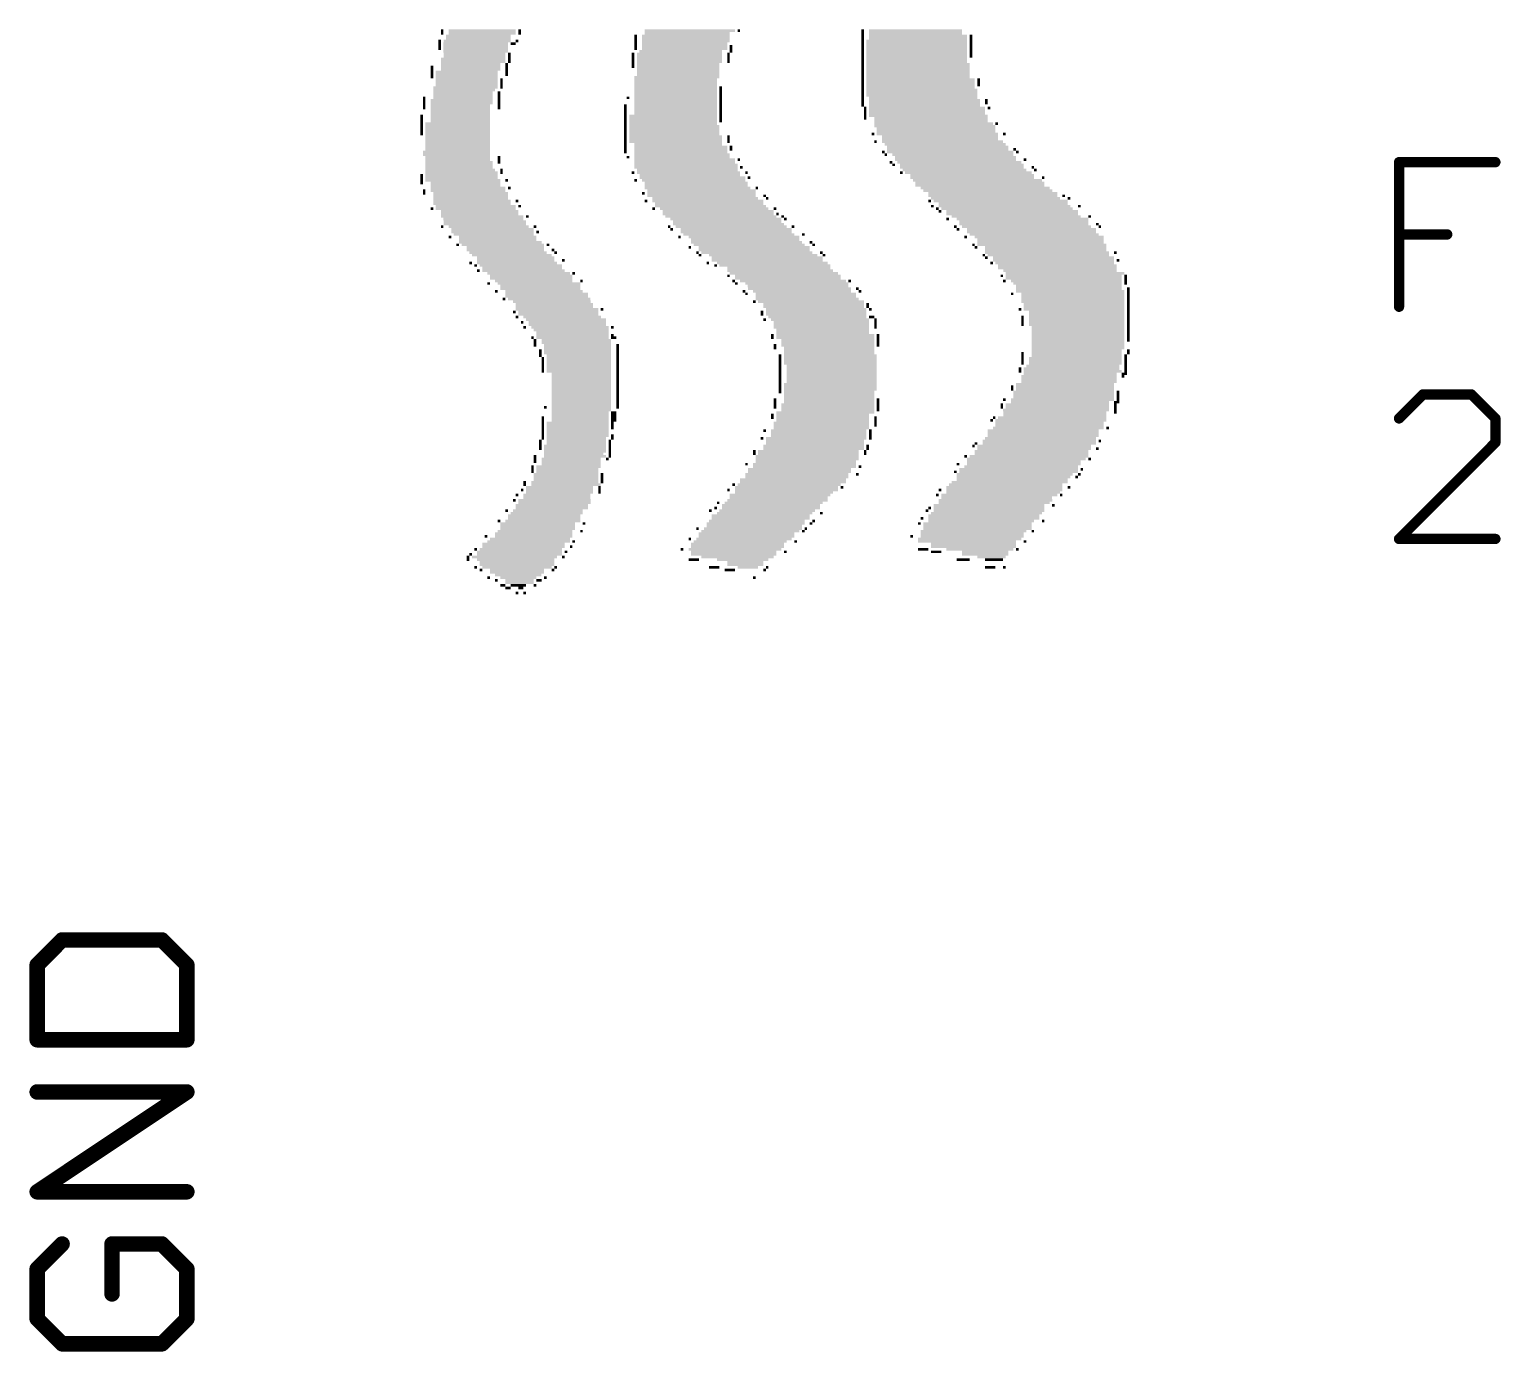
# Model space of a CAD drawing. Extents: x -0.1 to 89, y -0.1 to 64.8.
# Drawn here: x 71.32 to 78.57, y 51.82 to 58.32 of the extents above; entities that cross this region are included whole.
import ezdxf

# ---------------------------------------------------------------- set-up
doc = ezdxf.new("R2010")
doc.units = 0
doc.layers.add('21', color=253, linetype='CONTINUOUS')
doc.layers.add('25', color=253, linetype='CONTINUOUS')

# ---------------------------------------------------------------- blocks, each defined once
blk = doc.blocks.new('RECT')
blk.add_solid([(-0.5, -0.5), (0.5, -0.5), (-0.5, 0.5), (0.5, 0.5)])

msp = doc.modelspace()

# ---------------------------------------------------------------- linework, layer by layer
at = {"layer": '21', "const_width": 0.0508}
for points in [[(78.0669, 56.9595), (78.0669, 57.6713)], [(78.0669, 57.6713), (78.5414, 57.6713)], [(78.0669, 57.3154), (78.3042, 57.3154)], [(78.1855, 56.5283), (78.0669, 56.4097)], [(78.4228, 56.5283), (78.1855, 56.5283)], [(78.5414, 56.4097), (78.4228, 56.5283)], [(78.5414, 56.291), (78.5414, 56.4097)], [(78.0669, 55.8165), (78.5414, 56.291)], [(78.5414, 55.8165), (78.0669, 55.8165)]]:
    msp.add_lwpolyline(points, dxfattribs=at)
at = {"layer": '21', "const_width": 0.0254}
for points in [[(78.0796, 57.6713, 1), (78.0542, 57.6713)], [(78.0669, 57.684, 1), (78.0669, 57.6586)], [(78.5414, 57.6586, 1), (78.5414, 57.684)], [(78.0669, 57.3281, 1), (78.0669, 57.3027)], [(78.3042, 57.3027, 1), (78.3042, 57.3281)], [(78.0542, 56.9595, 1), (78.0796, 56.9595)], [(78.1855, 56.541, 1), (78.1855, 56.5156)], [(78.1945, 56.5193, 1), (78.1766, 56.5373)], [(78.4318, 56.5373, 1), (78.4138, 56.5193)], [(78.4228, 56.5156, 1), (78.4228, 56.541)], [(78.5541, 56.4097, 1), (78.5287, 56.4097)], [(78.0579, 56.4187, 1), (78.0759, 56.4007)], [(78.5325, 56.4007, 1), (78.5504, 56.4187)], [(78.5287, 56.291, 1), (78.5541, 56.291)], [(78.5504, 56.2821, 1), (78.5325, 56.3)], [(78.0669, 55.8292, 1), (78.0669, 55.8038)], [(78.0579, 55.8255, 1), (78.0759, 55.8075)], [(78.5414, 55.8038, 1), (78.5414, 55.8292)]]:
    msp.add_lwpolyline(points, format="xyb", dxfattribs=at)
at = {"layer": '25', "const_width": 0.0762}
for points in [[(71.4835, 53.8424), (71.3607, 53.7195)], [(71.975, 53.8424), (71.4835, 53.8424)], [(72.0979, 53.7195), (71.975, 53.8424)], [(71.3607, 53.7195), (71.3607, 53.3509)], [(72.0979, 53.3509), (72.0979, 53.7195)], [(71.3607, 53.3509), (72.0979, 53.3509)], [(71.3607, 52.6025), (72.0979, 53.094)], [(72.0979, 53.094), (71.3607, 53.094)], [(72.0979, 52.6025), (71.3607, 52.6025)], [(71.4835, 52.3456), (71.3607, 52.2227)], [(71.975, 52.3456), (71.7293, 52.3456)], [(71.7293, 52.3456), (71.7293, 52.0998)], [(72.0979, 52.2227), (71.975, 52.3456)], [(71.3607, 52.2227), (71.3607, 51.977)], [(72.0979, 51.977), (72.0979, 52.2227)], [(71.3607, 51.977), (71.4835, 51.8541)], [(71.975, 51.8541), (72.0979, 51.977)], [(71.4835, 51.8541), (71.975, 51.8541)]]:
    msp.add_lwpolyline(points, dxfattribs=at)
at = {"layer": '25', "const_width": 0.0381}
for points in [[(71.4835, 53.8615, 1), (71.4835, 53.8234)], [(71.497, 53.8289, 1), (71.4701, 53.8559)], [(71.9885, 53.8559, 1), (71.9616, 53.8289)], [(71.975, 53.8234, 1), (71.975, 53.8615)], [(71.3797, 53.7195, 1), (71.3416, 53.7195)], [(72.117, 53.7195, 1), (72.0789, 53.7195)], [(71.3472, 53.733, 1), (71.3741, 53.7061)], [(72.0844, 53.7061, 1), (72.1114, 53.733)], [(71.3607, 53.37, 1), (71.3607, 53.3319)], [(71.3416, 53.3509, 1), (71.3797, 53.3509)], [(72.0789, 53.3509, 1), (72.117, 53.3509)], [(72.0979, 53.3319, 1), (72.0979, 53.37)], [(71.3607, 53.1131, 1), (71.3607, 53.075)], [(72.1085, 53.0781, 1), (72.0873, 53.1099)], [(72.0979, 53.075, 1), (72.0979, 53.1131)], [(71.3607, 52.6216, 1), (71.3607, 52.5835)], [(71.3501, 52.6184, 1), (71.3712, 52.5867)], [(72.0979, 52.5835, 1), (72.0979, 52.6216)], [(71.497, 52.3321, 1), (71.4701, 52.3591)], [(71.7293, 52.3646, 1), (71.7293, 52.3265)], [(71.7483, 52.3456, 1), (71.7102, 52.3456)], [(71.9885, 52.3591, 1), (71.9616, 52.3321)], [(71.975, 52.3265, 1), (71.975, 52.3646)], [(71.3472, 52.2362, 1), (71.3741, 52.2092)], [(71.3797, 52.2227, 1), (71.3416, 52.2227)], [(72.117, 52.2227, 1), (72.0789, 52.2227)], [(72.0844, 52.2092, 1), (72.1114, 52.2362)], [(71.7102, 52.0998, 1), (71.7483, 52.0998)], [(71.3741, 51.9904, 1), (71.3472, 51.9635)], [(72.1114, 51.9635, 1), (72.0844, 51.9904)], [(71.3416, 51.977, 1), (71.3797, 51.977)], [(72.0789, 51.977, 1), (72.117, 51.977)], [(71.4835, 51.8732, 1), (71.4835, 51.8351)], [(71.4701, 51.8406, 1), (71.497, 51.8676)], [(71.9616, 51.8676, 1), (71.9885, 51.8406)], [(71.975, 51.8351, 1), (71.975, 51.8732)]]:
    msp.add_lwpolyline(points, format="xyb", dxfattribs=at)

# ---------------------------------------------------------------- block references
at = {"layer": '21', "yscale": 0.0127}
for p, xscale in [((73.3552, 58.3184), 0.0127), ((73.5521, 58.3184), 0.3302), ((73.7362, 58.3184), 0.0127), ((74.5744, 58.3184), 0.4445), ((74.8157, 58.3184), 0.0127), ((75.4253, 58.3184), 0.0127), ((75.6857, 58.3184), 0.4572), ((73.3425, 58.2676), 0.0127), ((73.3425, 58.2549), 0.0127), ((73.3425, 58.2422), 0.0127), ((73.3552, 58.3057), 0.0127), ((73.5267, 58.2676), 0.3302), ((73.5203, 58.2549), 0.3175), ((73.5203, 58.2422), 0.3175), ((73.533, 58.293), 0.3175), ((73.533, 58.2803), 0.3175), ((73.5521, 58.3057), 0.3302), ((73.7045, 58.2549), 0.0254), ((73.7235, 58.2676), 0.0127), ((73.7362, 58.3057), 0.0127), ((74.3077, 58.293), 0.0127), ((74.3077, 58.2803), 0.0127), ((74.3077, 58.2676), 0.0127), ((74.3077, 58.2549), 0.0127), ((74.3077, 58.2422), 0.0127), ((74.5554, 58.293), 0.4318), ((74.5554, 58.2803), 0.4318), ((74.5554, 58.2676), 0.4318), ((74.549, 58.2549), 0.4191), ((74.549, 58.2422), 0.4191), ((74.5617, 58.3057), 0.4191), ((74.7776, 58.2422), 0.0127), ((75.4253, 58.3057), 0.0127), ((75.4253, 58.293), 0.0127), ((75.4253, 58.2803), 0.0127), ((75.4253, 58.2676), 0.0127), ((75.4253, 58.2549), 0.0127), ((75.4253, 58.2422), 0.0127), ((75.692, 58.2676), 0.4953), ((75.692, 58.2549), 0.4953), ((75.692, 58.2422), 0.4953), ((75.6857, 58.3057), 0.4572), ((75.6984, 58.293), 0.4826), ((75.6984, 58.2803), 0.4826), ((75.9587, 58.293), 0.0127), ((75.9587, 58.2803), 0.0127), ((75.9587, 58.2676), 0.0127), ((75.9587, 58.2549), 0.0127), ((75.9587, 58.2422), 0.0127), ((73.3425, 58.2295), 0.0127), ((73.5076, 58.1787), 0.3175), ((73.5076, 58.166), 0.3175), ((73.5203, 58.2295), 0.3175), ((73.5203, 58.2168), 0.3175), ((73.514, 58.2041), 0.3048), ((73.514, 58.1914), 0.3048), ((73.6854, 58.2041), 0.0127), ((73.6854, 58.1914), 0.0127), ((73.6854, 58.1787), 0.0127), ((73.6854, 58.166), 0.0127), ((74.295, 58.2041), 0.0127), ((74.295, 58.1914), 0.0127), ((74.295, 58.1787), 0.0127), ((74.295, 58.166), 0.0127), ((74.3077, 58.2295), 0.0127), ((74.5236, 58.2041), 0.4191), ((74.5236, 58.1914), 0.4191), ((74.5236, 58.1787), 0.4191), ((74.5236, 58.166), 0.4191), ((74.5299, 58.2168), 0.4064), ((74.549, 58.2295), 0.4191), ((74.7649, 58.2041), 0.0127), ((74.7649, 58.1914), 0.0127), ((74.7649, 58.1787), 0.0127), ((74.7649, 58.166), 0.0127), ((74.7776, 58.2295), 0.0127), ((74.7776, 58.2168), 0.0127), ((75.4253, 58.2295), 0.0127), ((75.4253, 58.2168), 0.0127), ((75.4253, 58.2041), 0.0127), ((75.4253, 58.1914), 0.0127), ((75.4253, 58.1787), 0.0127), ((75.4253, 58.166), 0.0127), ((75.692, 58.2295), 0.4953), ((75.692, 58.2168), 0.4953), ((75.692, 58.2041), 0.4953), ((75.692, 58.1914), 0.4953), ((75.692, 58.1787), 0.4953), ((75.692, 58.166), 0.4953), ((75.9587, 58.2295), 0.0127), ((75.9587, 58.2168), 0.0127), ((75.9587, 58.2041), 0.0127), ((75.9587, 58.1914), 0.0127), ((73.3044, 58.1406), 0.0127), ((73.3044, 58.1279), 0.0127), ((73.3044, 58.1152), 0.0127), ((73.3044, 58.1025), 0.0127), ((73.4759, 58.1152), 0.3048), ((73.4759, 58.1025), 0.3048), ((73.4949, 58.1533), 0.2921), ((73.4949, 58.1406), 0.2921), ((73.4949, 58.1279), 0.2921), ((73.6727, 58.1533), 0.0127), ((73.6727, 58.1406), 0.0127), ((73.6727, 58.1279), 0.0127), ((73.6727, 58.1152), 0.0127), ((73.6727, 58.1025), 0.0127), ((74.295, 58.1533), 0.0127), ((74.295, 58.1406), 0.0127), ((74.5173, 58.1533), 0.4064), ((74.5173, 58.1406), 0.4064), ((74.5173, 58.1279), 0.4064), ((74.5173, 58.1152), 0.4064), ((74.5173, 58.1025), 0.4064), ((75.4253, 58.1533), 0.0127), ((75.4253, 58.1406), 0.0127), ((75.4253, 58.1279), 0.0127), ((75.4253, 58.1152), 0.0127), ((75.4253, 58.1025), 0.0127), ((75.6984, 58.1533), 0.508), ((75.6984, 58.1406), 0.508), ((75.6984, 58.1279), 0.508), ((75.6984, 58.1152), 0.508), ((75.6984, 58.1025), 0.508), ((73.3044, 58.0898), 0.0127), ((73.4695, 58.039), 0.3175), ((73.4631, 58.0263), 0.3048), ((73.4759, 58.0898), 0.3048), ((73.4759, 58.0771), 0.3048), ((73.4759, 58.0644), 0.3048), ((73.4759, 58.0517), 0.3048), ((73.6473, 58.0771), 0.0127), ((73.6473, 58.0644), 0.0127), ((73.6473, 58.0517), 0.0127), ((73.6473, 58.039), 0.0127), ((74.5109, 58.0898), 0.4191), ((74.5046, 58.0771), 0.4064), ((74.5046, 58.0644), 0.4064), ((74.5046, 58.0517), 0.4064), ((74.5046, 58.039), 0.4064), ((74.5046, 58.0263), 0.4064), ((74.7268, 58.039), 0.0127), ((74.7268, 58.0263), 0.0127), ((75.4253, 58.0898), 0.0127), ((75.4253, 58.0771), 0.0127), ((75.4253, 58.0644), 0.0127), ((75.4253, 58.0517), 0.0127), ((75.4253, 58.039), 0.0127), ((75.4253, 58.0263), 0.0127), ((75.6984, 58.0898), 0.508), ((75.7111, 58.0771), 0.5334), ((75.7111, 58.0644), 0.5334), ((75.7111, 58.0517), 0.5334), ((75.7111, 58.039), 0.5334), ((75.7174, 58.0263), 0.5461), ((75.9968, 58.0771), 0.0127), ((75.9968, 58.0644), 0.0127), ((75.9968, 58.0517), 0.0127), ((73.2663, 57.9882), 0.0127), ((73.2663, 57.9755), 0.0127), ((73.2663, 57.9628), 0.0127), ((73.2663, 57.9501), 0.0127), ((73.4505, 57.9755), 0.3048), ((73.4505, 57.9628), 0.3048), ((73.4441, 57.9501), 0.2921), ((73.4568, 58.0136), 0.2921), ((73.4568, 58.0009), 0.2921), ((73.4568, 57.9882), 0.2921), ((73.6346, 58.0136), 0.0127), ((73.6346, 58.0009), 0.0127), ((73.6346, 57.9882), 0.0127), ((73.6346, 57.9755), 0.0127), ((73.6346, 57.9628), 0.0127), ((73.6346, 57.9501), 0.0127), ((74.2569, 57.9501), 0.0127), ((74.2696, 57.9882), 0.0127), ((74.5046, 58.0136), 0.4064), ((74.5046, 58.0009), 0.4064), ((74.5046, 57.9882), 0.4064), ((74.5046, 57.9755), 0.4064), ((74.5046, 57.9628), 0.4064), ((74.5046, 57.9501), 0.4064), ((74.7268, 58.0136), 0.0127), ((74.7268, 58.0009), 0.0127), ((74.7268, 57.9882), 0.0127), ((74.7268, 57.9755), 0.0127), ((74.7268, 57.9628), 0.0127), ((74.7268, 57.9501), 0.0127), ((75.4253, 58.0136), 0.0127), ((75.4253, 58.0009), 0.0127), ((75.4253, 57.9882), 0.0127), ((75.4253, 57.9755), 0.0127), ((75.4253, 57.9628), 0.0127), ((75.4253, 57.9501), 0.0127), ((75.7174, 58.0136), 0.5461), ((75.7174, 58.0009), 0.5461), ((75.7301, 57.9755), 0.5461), ((75.7301, 57.9628), 0.5461), ((75.7301, 57.9501), 0.5461), ((75.7238, 57.9882), 0.5334), ((76.0349, 57.9755), 0.0127), ((76.0349, 57.9628), 0.0127), ((73.2536, 57.8993), 0.0127), ((73.2536, 57.8866), 0.0127), ((73.2663, 57.9374), 0.0127), ((73.4441, 57.9374), 0.2921), ((73.4441, 57.9247), 0.2921), ((73.4441, 57.912), 0.2921), ((73.4441, 57.8993), 0.2921), ((73.4441, 57.8866), 0.2921), ((73.6346, 57.9374), 0.0127), ((74.2569, 57.9374), 0.0127), ((74.2569, 57.9247), 0.0127), ((74.2569, 57.912), 0.0127), ((74.2569, 57.8993), 0.0127), ((74.2569, 57.8866), 0.0127), ((74.4918, 57.8993), 0.4318), ((74.4918, 57.8866), 0.4318), ((74.5046, 57.9374), 0.4064), ((74.5046, 57.9247), 0.4064), ((74.5046, 57.912), 0.4064), ((74.7268, 57.9374), 0.0127), ((74.7268, 57.9247), 0.0127), ((74.7268, 57.912), 0.0127), ((74.7268, 57.8993), 0.0127), ((74.7268, 57.8866), 0.0127), ((75.438, 57.9374), 0.0127), ((75.438, 57.9247), 0.0127), ((75.438, 57.912), 0.0127), ((75.438, 57.8993), 0.0127), ((75.438, 57.8866), 0.0127), ((75.7428, 57.9374), 0.5715), ((75.7428, 57.9247), 0.5715), ((75.7428, 57.912), 0.5715), ((75.7492, 57.8993), 0.5842), ((75.7619, 57.8866), 0.5588), ((76.0476, 57.9374), 0.0127), ((73.2536, 57.8739), 0.0127), ((73.2536, 57.8612), 0.0127), ((73.2536, 57.8485), 0.0127), ((73.2536, 57.8358), 0.0127), ((73.2536, 57.8231), 0.0127), ((73.2536, 57.8104), 0.0127), ((73.4314, 57.8612), 0.3175), ((73.4314, 57.8485), 0.3175), ((73.4314, 57.8358), 0.3175), ((73.4314, 57.8231), 0.3175), ((73.4314, 57.8104), 0.3175), ((73.4441, 57.8739), 0.2921), ((74.2569, 57.8739), 0.0127), ((74.2569, 57.8612), 0.0127), ((74.2569, 57.8485), 0.0127), ((74.2569, 57.8358), 0.0127), ((74.2569, 57.8231), 0.0127), ((74.2569, 57.8104), 0.0127), ((74.4918, 57.8739), 0.4318), ((74.4918, 57.8612), 0.4318), ((74.4982, 57.8485), 0.4445), ((74.4982, 57.8358), 0.4445), ((74.4982, 57.8231), 0.4445), ((74.4982, 57.8104), 0.4445), ((74.7268, 57.8739), 0.0127), ((75.4761, 57.8104), 0.0127), ((75.7619, 57.8739), 0.5588), ((75.7746, 57.8612), 0.5842), ((75.7809, 57.8485), 0.5969), ((75.7936, 57.8104), 0.5969), ((75.7873, 57.8358), 0.5842), ((75.7873, 57.8231), 0.5842), ((76.0857, 57.8612), 0.0127), ((76.1238, 57.8104), 0.0127), ((73.4314, 57.7977), 0.3175), ((73.4314, 57.785), 0.3175), ((73.4314, 57.7723), 0.3175), ((73.4314, 57.7596), 0.3175), ((73.4314, 57.7469), 0.3175), ((73.4314, 57.7342), 0.3175), ((74.2569, 57.7977), 0.0127), ((74.2569, 57.785), 0.0127), ((74.2569, 57.7723), 0.0127), ((74.2569, 57.7596), 0.0127), ((74.2569, 57.7469), 0.0127), ((74.2569, 57.7342), 0.0127), ((74.5046, 57.7977), 0.4572), ((74.5046, 57.785), 0.4572), ((74.5046, 57.7723), 0.4572), ((74.5299, 57.7469), 0.4572), ((74.5299, 57.7342), 0.4572), ((74.5173, 57.7596), 0.4318), ((74.7649, 57.7977), 0.0127), ((74.7649, 57.785), 0.0127), ((74.7649, 57.7723), 0.0127), ((74.7776, 57.7469), 0.0127), ((74.7776, 57.7342), 0.0127), ((75.4888, 57.7723), 0.0127), ((75.8063, 57.7977), 0.5715), ((75.8063, 57.785), 0.5715), ((75.819, 57.7723), 0.5969), ((75.8317, 57.7596), 0.5969), ((75.8444, 57.7469), 0.5969), ((75.8444, 57.7342), 0.5969), ((76.1746, 57.7342), 0.0127), ((73.425, 57.7215), 0.3302), ((73.425, 57.7088), 0.3302), ((73.4314, 57.6961), 0.3175), ((73.4314, 57.6834), 0.3175), ((73.4378, 57.6707), 0.3302), ((73.6346, 57.6961), 0.0127), ((73.6346, 57.6834), 0.0127), ((73.6346, 57.6707), 0.0127), ((74.2569, 57.7215), 0.0127), ((74.2696, 57.6961), 0.0127), ((74.5299, 57.7215), 0.4572), ((74.5363, 57.7088), 0.4699), ((74.5363, 57.6961), 0.4699), ((74.549, 57.6834), 0.4953), ((74.549, 57.6707), 0.4953), ((74.8157, 57.6834), 0.0127), ((75.5269, 57.7215), 0.0127), ((75.5396, 57.7088), 0.0127), ((75.8571, 57.7215), 0.6223), ((75.565, 57.6707), 0.0127), ((75.8698, 57.7088), 0.5969), ((75.8825, 57.6961), 0.5969), ((75.8825, 57.6834), 0.5969), ((75.9016, 57.6707), 0.6096), ((76.1873, 57.7215), 0.0127), ((76.2254, 57.6834), 0.0127), ((73.2536, 57.6072), 0.0127), ((73.2536, 57.5945), 0.0127), ((73.4378, 57.658), 0.3302), ((73.4378, 57.6453), 0.3302), ((73.4441, 57.6326), 0.3429), ((73.4505, 57.6199), 0.3556), ((73.4505, 57.6072), 0.3556), ((73.4505, 57.5945), 0.3556), ((73.6473, 57.6326), 0.0127), ((73.6473, 57.6199), 0.0127), ((74.295, 57.6199), 0.0127), ((74.5554, 57.658), 0.508), ((74.5554, 57.6453), 0.508), ((74.568, 57.6199), 0.508), ((74.5617, 57.6326), 0.4953), ((74.5744, 57.6072), 0.4953), ((74.5871, 57.5945), 0.5207), ((74.8284, 57.6453), 0.0127), ((74.8538, 57.6199), 0.0127), ((74.8665, 57.5945), 0.0127), ((75.5777, 57.658), 0.0127), ((75.6158, 57.6199), 0.0127), ((75.9143, 57.658), 0.6096), ((75.9143, 57.6453), 0.6096), ((75.927, 57.6326), 0.6096), ((75.946, 57.6199), 0.6223), ((75.9651, 57.6072), 0.6096), ((75.9651, 57.5945), 0.6096), ((76.2635, 57.6453), 0.0127), ((76.2762, 57.6326), 0.0127), ((76.3143, 57.5945), 0.0127), ((73.2536, 57.5818), 0.0127), ((73.2536, 57.5691), 0.0127), ((73.2663, 57.531), 0.0127), ((73.2663, 57.5183), 0.0127), ((73.4568, 57.5818), 0.3683), ((73.4695, 57.5691), 0.3429), ((73.4695, 57.5564), 0.3429), ((73.4822, 57.5437), 0.3683), ((73.4822, 57.531), 0.3683), ((73.4949, 57.5183), 0.3683), ((73.6727, 57.5818), 0.0127), ((73.6854, 57.5437), 0.0127), ((74.3077, 57.5818), 0.0127), ((74.3458, 57.5183), 0.0127), ((74.5935, 57.5818), 0.508), ((74.6061, 57.5691), 0.508), ((74.6061, 57.5564), 0.508), ((74.6125, 57.5437), 0.5207), ((74.6316, 57.531), 0.5334), ((74.6316, 57.5183), 0.5334), ((74.9046, 57.5437), 0.0127), ((75.9905, 57.5818), 0.635), ((76.0032, 57.5691), 0.635), ((76.0032, 57.5564), 0.635), ((76.0286, 57.5437), 0.635), ((76.0413, 57.531), 0.635), ((76.0667, 57.5183), 0.635), ((73.3044, 57.4421), 0.0127), ((73.4949, 57.5056), 0.3683), ((73.4949, 57.4929), 0.3683), ((73.5012, 57.4802), 0.381), ((73.5012, 57.4675), 0.381), ((73.5203, 57.4548), 0.3937), ((73.5203, 57.4421), 0.3937), ((73.7235, 57.4802), 0.0127), ((73.7362, 57.4548), 0.0127), ((74.3585, 57.4802), 0.0127), ((74.6316, 57.5056), 0.5334), ((74.6506, 57.4929), 0.5207), ((74.6633, 57.4802), 0.5461), ((74.3966, 57.4421), 0.0127), ((74.6697, 57.4675), 0.5334), ((74.676, 57.4548), 0.5461), ((74.6951, 57.4421), 0.5334), ((74.9427, 57.5056), 0.0127), ((74.9554, 57.4929), 0.0127), ((74.9935, 57.4421), 0.0127), ((76.0667, 57.5056), 0.635), ((75.7555, 57.4802), 0.0127), ((75.7682, 57.4548), 0.0127), ((76.0794, 57.4929), 0.635), ((76.1048, 57.4802), 0.6604), ((75.7936, 57.4421), 0.0127), ((76.1175, 57.4675), 0.635), ((76.1238, 57.4548), 0.6477), ((76.1365, 57.4421), 0.6477), ((76.4159, 57.5056), 0.0127), ((76.4413, 57.4929), 0.0127), ((76.4921, 57.4548), 0.0127), ((73.5393, 57.4294), 0.381), ((73.5393, 57.4167), 0.381), ((73.5521, 57.404), 0.4064), ((73.5584, 57.3913), 0.3937), ((73.5648, 57.3786), 0.4064), ((73.7743, 57.404), 0.0127), ((74.7141, 57.4294), 0.5461), ((74.7141, 57.4167), 0.5461), ((74.7268, 57.404), 0.5461), ((74.7522, 57.3913), 0.5461), ((74.7585, 57.3786), 0.5334), ((75.0062, 57.4167), 0.0127), ((75.0316, 57.404), 0.0127), ((75.0443, 57.3913), 0.0127), ((75.8063, 57.4294), 0.0127), ((75.8444, 57.3913), 0.0127), ((76.1619, 57.4294), 0.6477), ((76.1619, 57.4167), 0.6477), ((76.181, 57.404), 0.635), ((76.2127, 57.3913), 0.6477), ((76.2191, 57.3786), 0.635), ((76.5429, 57.404), 0.0127), ((73.3552, 57.3532), 0.0127), ((73.5648, 57.3659), 0.4064), ((73.5838, 57.3532), 0.3937), ((73.3933, 57.3024), 0.0127), ((73.6029, 57.3405), 0.4064), ((73.6029, 57.3278), 0.4064), ((73.6092, 57.3151), 0.3937), ((73.6283, 57.3024), 0.381), ((73.8124, 57.3532), 0.0127), ((73.8251, 57.3278), 0.0127), ((74.4728, 57.3532), 0.0127), ((74.4855, 57.3405), 0.0127), ((74.7649, 57.3659), 0.5461), ((74.7776, 57.3532), 0.5461), ((74.5236, 57.3024), 0.0127), ((74.803, 57.3405), 0.5461), ((74.803, 57.3278), 0.5461), ((74.8157, 57.3151), 0.5461), ((74.8411, 57.3024), 0.5461), ((75.0824, 57.3532), 0.0127), ((75.1332, 57.3151), 0.0127), ((75.8825, 57.3532), 0.0127), ((75.8952, 57.3405), 0.0127), ((76.2191, 57.3659), 0.635), ((76.2318, 57.3532), 0.635), ((75.9333, 57.3024), 0.0127), ((76.2572, 57.3405), 0.635), ((76.2572, 57.3278), 0.635), ((76.2699, 57.3151), 0.635), ((76.2953, 57.3024), 0.635), ((76.581, 57.3659), 0.0127), ((76.5937, 57.3532), 0.0127), ((73.4314, 57.2643), 0.0127), ((73.6283, 57.2897), 0.381), ((73.641, 57.277), 0.4064), ((73.6536, 57.2643), 0.4064), ((73.6664, 57.2516), 0.381), ((73.6664, 57.2389), 0.381), ((73.6791, 57.2262), 0.381), ((73.8759, 57.2643), 0.0127), ((73.9013, 57.2389), 0.0127), ((73.914, 57.2262), 0.0127), ((74.5744, 57.2516), 0.0127), ((74.8475, 57.2897), 0.5334), ((74.8538, 57.277), 0.5461), ((74.8665, 57.2643), 0.5461), ((74.6125, 57.2262), 0.0127), ((74.8919, 57.2516), 0.5461), ((74.8919, 57.2389), 0.5461), ((74.9046, 57.2262), 0.5461), ((75.1713, 57.277), 0.0127), ((75.184, 57.2643), 0.0127), ((75.2221, 57.2262), 0.0127), ((75.9714, 57.2643), 0.0127), ((75.9841, 57.2516), 0.0127), ((76.3016, 57.2897), 0.6223), ((76.3016, 57.277), 0.6223), ((76.308, 57.2643), 0.635), ((76.327, 57.2516), 0.5969), ((76.327, 57.2389), 0.5969), ((76.3334, 57.2262), 0.6096), ((76.6699, 57.2262), 0.0127), ((73.4949, 57.1754), 0.0127), ((73.6981, 57.2135), 0.3937), ((73.5203, 57.1627), 0.0127), ((73.7172, 57.2008), 0.381), ((73.7172, 57.1881), 0.381), ((73.7235, 57.1754), 0.3937), ((73.7426, 57.1627), 0.4064), ((73.9521, 57.1881), 0.0127), ((74.6252, 57.2135), 0.0127), ((74.6633, 57.1754), 0.0127), ((74.9364, 57.2135), 0.5334), ((74.9554, 57.2008), 0.5461), ((74.9554, 57.1881), 0.5461), ((74.7014, 57.1627), 0.0127), ((74.9808, 57.1754), 0.5461), ((74.9935, 57.1627), 0.5461), ((75.2348, 57.2135), 0.0127), ((76.0222, 57.2135), 0.0127), ((76.0349, 57.2008), 0.0127), ((76.3397, 57.2135), 0.5969), ((76.0603, 57.1754), 0.0127), ((76.3651, 57.2008), 0.5969), ((76.3651, 57.1881), 0.5969), ((76.3715, 57.1754), 0.5842), ((76.3842, 57.1627), 0.5842), ((76.6826, 57.1881), 0.0127), ((73.533, 57.1373), 0.0127), ((73.7489, 57.15), 0.3937), ((73.7553, 57.1373), 0.4064), ((73.7807, 57.1246), 0.4064), ((73.7934, 57.1119), 0.4064), ((73.7934, 57.0992), 0.4064), ((73.806, 57.0865), 0.381), ((74.0029, 57.1246), 0.0127), ((74.041, 57.0865), 0.0127), ((75.0189, 57.1373), 0.5207), ((74.7649, 57.1119), 0.0127), ((75.0126, 57.15), 0.508), ((75.038, 57.1246), 0.5334), ((74.7903, 57.0865), 0.0127), ((75.057, 57.1119), 0.5207), ((75.057, 57.0992), 0.5207), ((75.0824, 57.0865), 0.5207), ((75.3618, 57.0865), 0.0127), ((76.3842, 57.15), 0.5842), ((76.1111, 57.1119), 0.0127), ((76.3969, 57.1373), 0.5588), ((76.1238, 57.0865), 0.0127), ((76.4223, 57.1246), 0.5842), ((76.4159, 57.1119), 0.5715), ((76.4159, 57.0992), 0.5715), ((76.4286, 57.0865), 0.5461), ((76.7207, 57.1119), 0.0127), ((76.7207, 57.0992), 0.0127), ((76.7207, 57.0865), 0.0127), ((73.5838, 57.0738), 0.0127), ((73.6219, 57.0357), 0.0127), ((73.8315, 57.0738), 0.4064), ((73.8378, 57.0611), 0.3937), ((73.8378, 57.0484), 0.3937), ((73.8569, 57.0357), 0.381), ((73.8696, 57.023), 0.4064), ((73.8696, 57.0103), 0.4064), ((74.803, 57.0738), 0.0127), ((74.8411, 57.0357), 0.0127), ((75.1014, 57.0738), 0.508), ((74.8538, 57.023), 0.0127), ((75.1078, 57.0611), 0.4953), ((75.1142, 57.0484), 0.508), ((75.1269, 57.0357), 0.4826), ((75.1459, 57.023), 0.4953), ((75.1459, 57.0103), 0.4953), ((75.3999, 57.0484), 0.0127), ((75.4126, 57.0357), 0.0127), ((76.1619, 57.023), 0.0127), ((76.435, 57.0738), 0.5334), ((76.4413, 57.0611), 0.5207), ((76.4413, 57.0484), 0.5207), ((76.4477, 57.0357), 0.5334), ((76.4604, 57.023), 0.508), ((76.4604, 57.0103), 0.508), ((76.7207, 57.0738), 0.0127), ((76.7334, 57.0484), 0.0127), ((76.7334, 57.0357), 0.0127), ((76.7334, 57.023), 0.0127), ((76.7334, 57.0103), 0.0127), ((73.66, 56.9976), 0.0127), ((73.8822, 56.9976), 0.4064), ((73.895, 56.9849), 0.381), ((73.7108, 56.9341), 0.0127), ((73.9203, 56.9468), 0.4064), ((73.9077, 56.9722), 0.381), ((73.9077, 56.9595), 0.381), ((73.9267, 56.9341), 0.3937), ((74.1426, 56.9468), 0.0127), ((74.8919, 56.9849), 0.0127), ((75.1523, 56.9976), 0.508), ((75.1713, 56.9849), 0.5207), ((74.93, 56.9341), 0.0127), ((75.184, 56.9722), 0.4953), ((75.184, 56.9595), 0.4953), ((75.1967, 56.9468), 0.4953), ((75.1967, 56.9341), 0.4953), ((75.4507, 56.9722), 0.0127), ((75.4507, 56.9595), 0.0127), ((75.4634, 56.9468), 0.0127), ((76.2, 56.9468), 0.0127), ((76.4604, 56.9976), 0.508), ((76.4604, 56.9849), 0.508), ((76.4667, 56.9722), 0.4953), ((76.4667, 56.9595), 0.4953), ((76.4667, 56.9468), 0.4953), ((76.4794, 56.9341), 0.4699), ((76.7334, 56.9976), 0.0127), ((76.7334, 56.9849), 0.0127), ((76.7334, 56.9722), 0.0127), ((76.7334, 56.9595), 0.0127), ((76.7334, 56.9468), 0.0127), ((76.7334, 56.9341), 0.0127), ((73.7235, 56.9087), 0.0127), ((73.9267, 56.9214), 0.3937), ((73.7489, 56.8833), 0.0127), ((73.9458, 56.9087), 0.381), ((73.9648, 56.896), 0.3937), ((73.9712, 56.8833), 0.381), ((73.9712, 56.8706), 0.381), ((74.93, 56.9214), 0.0127), ((74.9427, 56.896), 0.0127), ((75.1967, 56.9214), 0.4953), ((75.2031, 56.9087), 0.4826), ((75.2157, 56.896), 0.4826), ((75.2221, 56.8833), 0.4699), ((75.2221, 56.8706), 0.4699), ((75.4698, 56.9087), 0.0254), ((75.4888, 56.896), 0.0127), ((75.4888, 56.8833), 0.0127), ((75.4888, 56.8706), 0.0127), ((76.2127, 56.9087), 0.0127), ((76.2127, 56.896), 0.0127), ((76.2127, 56.8833), 0.0127), ((76.2127, 56.8706), 0.0127), ((76.4794, 56.9214), 0.4699), ((76.4794, 56.9087), 0.4699), ((76.4794, 56.896), 0.4699), ((76.4794, 56.8833), 0.4699), ((76.4794, 56.8706), 0.4699), ((76.7334, 56.9214), 0.0127), ((76.7334, 56.9087), 0.0127), ((76.7334, 56.896), 0.0127), ((76.7334, 56.8833), 0.0127), ((76.7334, 56.8706), 0.0127), ((73.7616, 56.8579), 0.0127), ((73.9839, 56.8579), 0.381), ((73.7997, 56.8071), 0.0127), ((73.9902, 56.8452), 0.3683), ((73.8124, 56.7944), 0.0127), ((73.9965, 56.8325), 0.3556), ((73.9965, 56.8198), 0.3556), ((73.9965, 56.8071), 0.3556), ((74.0156, 56.7944), 0.3429), ((74.1934, 56.8579), 0.0127), ((74.1934, 56.8198), 0.0127), ((74.1998, 56.8071), 0.0254), ((74.9808, 56.8198), 0.0127), ((74.9808, 56.8071), 0.0127), ((75.2221, 56.8579), 0.4699), ((75.2285, 56.8452), 0.4572), ((75.2285, 56.8325), 0.4572), ((75.2412, 56.8198), 0.4826), ((75.2412, 56.8071), 0.4826), ((75.2538, 56.7944), 0.4572), ((75.4888, 56.8579), 0.0127), ((75.5015, 56.8198), 0.0127), ((75.5015, 56.8071), 0.0127), ((75.5015, 56.7944), 0.0127), ((76.4858, 56.8579), 0.4572), ((76.4858, 56.8452), 0.4572), ((76.4858, 56.8325), 0.4572), ((76.4858, 56.8198), 0.4572), ((76.4858, 56.8071), 0.4572), ((76.4858, 56.7944), 0.4572), ((76.7334, 56.8579), 0.0127), ((76.7334, 56.8452), 0.0127), ((76.7334, 56.8325), 0.0127), ((76.7334, 56.8198), 0.0127), ((76.7334, 56.8071), 0.0127), ((76.7334, 56.7944), 0.0127), ((73.8124, 56.7817), 0.0127), ((73.8124, 56.769), 0.0127), ((73.8378, 56.7436), 0.0127), ((73.8378, 56.7309), 0.0127), ((73.8378, 56.7182), 0.0127), ((74.0156, 56.7817), 0.3429), ((74.022, 56.769), 0.3302), ((74.022, 56.7563), 0.3302), ((74.022, 56.7436), 0.3302), ((74.022, 56.7309), 0.3302), ((74.0283, 56.7182), 0.3175), ((74.2188, 56.769), 0.0127), ((74.2188, 56.7563), 0.0127), ((74.2188, 56.7436), 0.0127), ((74.2188, 56.7309), 0.0127), ((74.2188, 56.7182), 0.0127), ((74.9935, 56.769), 0.0127), ((74.9935, 56.7563), 0.0127), ((75.0189, 56.7182), 0.0127), ((75.2538, 56.7817), 0.4572), ((75.2538, 56.769), 0.4572), ((75.2602, 56.7563), 0.4445), ((75.2602, 56.7436), 0.4445), ((75.2602, 56.7309), 0.4445), ((75.2666, 56.7182), 0.4572), ((75.5015, 56.7817), 0.0127), ((75.5015, 56.769), 0.0127), ((76.2127, 56.7309), 0.0127), ((76.2127, 56.7182), 0.0127), ((76.4794, 56.7436), 0.4445), ((76.4794, 56.7309), 0.4445), ((76.4794, 56.7182), 0.4445), ((76.4858, 56.7817), 0.4572), ((76.4858, 56.769), 0.4572), ((76.4858, 56.7563), 0.4572), ((76.7207, 56.7182), 0.0127), ((76.7334, 56.7436), 0.0127), ((76.7334, 56.7309), 0.0127), ((73.8505, 56.7055), 0.0127), ((73.8505, 56.6928), 0.0127), ((73.8505, 56.6801), 0.0127), ((73.8505, 56.6674), 0.0127), ((73.8505, 56.6547), 0.0127), ((74.0283, 56.7055), 0.3175), ((74.0283, 56.6928), 0.3175), ((74.0283, 56.6801), 0.3175), ((74.0283, 56.6674), 0.3175), ((74.0283, 56.6547), 0.3175), ((74.2188, 56.7055), 0.0127), ((74.2188, 56.6928), 0.0127), ((74.2188, 56.6801), 0.0127), ((74.2188, 56.6674), 0.0127), ((74.2188, 56.6547), 0.0127), ((75.0189, 56.7055), 0.0127), ((75.0189, 56.6928), 0.0127), ((75.0189, 56.6801), 0.0127), ((75.0189, 56.6674), 0.0127), ((75.0189, 56.6547), 0.0127), ((75.2666, 56.7055), 0.4572), ((75.2666, 56.6928), 0.4572), ((75.2666, 56.6801), 0.4572), ((75.2729, 56.6674), 0.4445), ((75.2729, 56.6547), 0.4445), ((76.2, 56.6547), 0.0127), ((76.2127, 56.7055), 0.0127), ((76.2127, 56.6928), 0.0127), ((76.2127, 56.6801), 0.0127), ((76.454, 56.6547), 0.4699), ((76.4604, 56.6674), 0.4572), ((76.4731, 56.7055), 0.4572), ((76.4731, 56.6928), 0.4572), ((76.4731, 56.6801), 0.4572), ((76.7207, 56.7055), 0.0127), ((76.7207, 56.6928), 0.0127), ((76.7207, 56.6801), 0.0127), ((76.7207, 56.6674), 0.0127), ((76.7207, 56.6547), 0.0127), ((73.8505, 56.642), 0.0127), ((74.0283, 56.642), 0.3175), ((74.041, 56.6293), 0.2921), ((74.041, 56.6166), 0.2921), ((74.041, 56.6039), 0.2921), ((74.041, 56.5912), 0.2921), ((74.041, 56.5785), 0.2921), ((74.2188, 56.642), 0.0127), ((74.2188, 56.6293), 0.0127), ((74.2188, 56.6166), 0.0127), ((74.2188, 56.6039), 0.0127), ((74.2188, 56.5912), 0.0127), ((74.2188, 56.5785), 0.0127), ((75.0189, 56.642), 0.0127), ((75.0189, 56.6293), 0.0127), ((75.0189, 56.6166), 0.0127), ((75.0189, 56.6039), 0.0127), ((75.0189, 56.5912), 0.0127), ((75.0189, 56.5785), 0.0127), ((75.2666, 56.5785), 0.4572), ((75.2729, 56.642), 0.4445), ((75.2729, 56.6293), 0.4445), ((75.2729, 56.6166), 0.4445), ((75.2729, 56.6039), 0.4445), ((75.2729, 56.5912), 0.4445), ((76.4223, 56.5785), 0.4826), ((76.2, 56.642), 0.0127), ((76.4413, 56.6166), 0.4699), ((76.4413, 56.6039), 0.4699), ((76.4413, 56.5912), 0.4699), ((76.4604, 56.642), 0.4826), ((76.4477, 56.6293), 0.4572), ((76.7144, 56.6293), 0.0254), ((76.708, 56.6166), 0.0127), ((76.7207, 56.642), 0.0127), ((74.041, 56.5658), 0.2921), ((74.041, 56.5531), 0.2921), ((74.041, 56.5404), 0.2921), ((74.041, 56.5277), 0.2921), ((74.041, 56.515), 0.2921), ((74.041, 56.5023), 0.2921), ((74.2188, 56.5658), 0.0127), ((74.2188, 56.5531), 0.0127), ((74.2188, 56.5404), 0.0127), ((74.2188, 56.5277), 0.0127), ((74.2188, 56.515), 0.0127), ((74.2188, 56.5023), 0.0127), ((74.9935, 56.5023), 0.0127), ((75.0189, 56.5658), 0.0127), ((75.0189, 56.5531), 0.0127), ((75.0189, 56.5404), 0.0127), ((75.2602, 56.5404), 0.4445), ((75.2602, 56.5277), 0.4445), ((75.2602, 56.515), 0.4445), ((75.2602, 56.5023), 0.4445), ((75.2666, 56.5658), 0.4572), ((75.2666, 56.5531), 0.4572), ((75.5015, 56.5023), 0.0127), ((76.1238, 56.5023), 0.0127), ((76.1619, 56.5658), 0.0127), ((76.1619, 56.5531), 0.0127), ((76.4096, 56.5023), 0.508), ((76.4159, 56.5404), 0.4953), ((76.4159, 56.5277), 0.4953), ((76.4159, 56.515), 0.4953), ((76.4223, 56.5658), 0.4826), ((76.4223, 56.5531), 0.4826), ((76.6826, 56.5404), 0.0127), ((76.6826, 56.5277), 0.0127), ((76.6826, 56.515), 0.0127), ((76.6826, 56.5023), 0.0127), ((73.8632, 56.4642), 0.0127), ((74.041, 56.4896), 0.2921), ((74.041, 56.4769), 0.2921), ((74.041, 56.4642), 0.2921), ((74.041, 56.4515), 0.2921), ((74.0346, 56.4388), 0.2794), ((74.1998, 56.4388), 0.0254), ((74.2188, 56.4896), 0.0127), ((74.2188, 56.4769), 0.0127), ((74.2188, 56.4642), 0.0127), ((74.9935, 56.4896), 0.0127), ((74.9935, 56.4769), 0.0127), ((74.9935, 56.4642), 0.0127), ((75.2412, 56.4388), 0.4826), ((75.2538, 56.4769), 0.4572), ((75.2538, 56.4642), 0.4572), ((75.2538, 56.4515), 0.4572), ((75.2602, 56.4896), 0.4445), ((75.5015, 56.4896), 0.0127), ((75.5015, 56.4769), 0.0127), ((75.5015, 56.4642), 0.0127), ((75.5015, 56.4515), 0.0127), ((76.1111, 56.4769), 0.0127), ((76.1111, 56.4642), 0.0127), ((76.3778, 56.4515), 0.5207), ((76.3715, 56.4388), 0.508), ((76.3842, 56.4769), 0.508), ((76.3842, 56.4642), 0.508), ((76.3969, 56.4896), 0.4826), ((76.6763, 56.4896), 0.0254), ((76.6699, 56.4769), 0.0127), ((76.6699, 56.4642), 0.0127), ((76.6699, 56.4515), 0.0127), ((76.6699, 56.4388), 0.0127), ((73.8505, 56.4134), 0.0127), ((73.8505, 56.4007), 0.0127), ((73.8505, 56.388), 0.0127), ((73.8505, 56.3753), 0.0127), ((73.8505, 56.3626), 0.0127), ((74.022, 56.388), 0.3048), ((74.022, 56.3753), 0.3048), ((74.022, 56.3626), 0.3048), ((74.0346, 56.4261), 0.2794), ((74.0346, 56.4134), 0.2794), ((74.0346, 56.4007), 0.2794), ((74.1934, 56.388), 0.0127), ((74.1934, 56.3753), 0.0127), ((74.1934, 56.3626), 0.0127), ((74.1998, 56.4261), 0.0254), ((74.1998, 56.4134), 0.0254), ((74.1998, 56.4007), 0.0254), ((74.9808, 56.4261), 0.0127), ((74.9808, 56.4134), 0.0127), ((75.2221, 56.388), 0.4699), ((75.2221, 56.3753), 0.4699), ((75.2221, 56.3626), 0.4699), ((75.2285, 56.4261), 0.4572), ((75.2285, 56.4134), 0.4572), ((75.2285, 56.4007), 0.4572), ((75.4888, 56.4134), 0.0127), ((75.4888, 56.4007), 0.0127), ((75.4888, 56.388), 0.0127), ((75.4888, 56.3753), 0.0127), ((76.0603, 56.4007), 0.0127), ((76.073, 56.4134), 0.0127), ((76.3397, 56.3626), 0.5461), ((76.3524, 56.4007), 0.5461), ((76.3461, 56.388), 0.5334), ((76.3461, 56.3753), 0.5334), ((76.3588, 56.4134), 0.5334), ((76.3715, 56.4261), 0.508), ((76.6318, 56.3626), 0.0127), ((73.8378, 56.2991), 0.0127), ((73.8378, 56.2864), 0.0127), ((73.8505, 56.3499), 0.0127), ((73.8505, 56.3372), 0.0127), ((73.8505, 56.3245), 0.0127), ((73.8505, 56.3118), 0.0127), ((74.022, 56.3499), 0.3048), ((74.022, 56.3372), 0.3048), ((74.022, 56.3245), 0.3048), ((74.0156, 56.3118), 0.2921), ((74.0156, 56.2991), 0.2921), ((74.0156, 56.2864), 0.2921), ((74.1807, 56.2991), 0.0127), ((74.1807, 56.2864), 0.0127), ((74.1934, 56.3245), 0.0127), ((74.1934, 56.3118), 0.0127), ((74.93, 56.3118), 0.0127), ((74.9427, 56.3499), 0.0127), ((75.1967, 56.3118), 0.4953), ((75.1904, 56.2991), 0.4826), ((75.1904, 56.2864), 0.4826), ((75.2094, 56.3499), 0.4699), ((75.2094, 56.3372), 0.4699), ((75.2094, 56.3245), 0.4699), ((75.4634, 56.3499), 0.0127), ((75.4634, 56.3372), 0.0127), ((75.4634, 56.3245), 0.0127), ((75.4634, 56.3118), 0.0127), ((75.9841, 56.2864), 0.0127), ((76.2953, 56.2991), 0.5588), ((76.2953, 56.2864), 0.5588), ((76.3016, 56.3118), 0.5461), ((76.3143, 56.3499), 0.5461), ((76.3143, 56.3372), 0.5461), ((76.3143, 56.3245), 0.5461), ((76.5937, 56.2991), 0.0127), ((73.8124, 56.2229), 0.0127), ((73.8124, 56.2102), 0.0127), ((73.8378, 56.2737), 0.0127), ((73.8378, 56.261), 0.0127), ((73.9902, 56.2102), 0.2921), ((74.0029, 56.2356), 0.2921), ((74.0093, 56.2737), 0.3048), ((74.0093, 56.261), 0.3048), ((74.0093, 56.2483), 0.3048), ((74.0093, 56.2229), 0.3048), ((74.168, 56.2102), 0.0127), ((74.1807, 56.2737), 0.0127), ((74.1807, 56.261), 0.0127), ((74.1807, 56.2483), 0.0127), ((74.1807, 56.2356), 0.0127), ((74.1807, 56.2229), 0.0127), ((74.8919, 56.2483), 0.0127), ((74.8919, 56.2356), 0.0127), ((75.1523, 56.2229), 0.508), ((75.1523, 56.2102), 0.508), ((75.1586, 56.2483), 0.4953), ((75.1586, 56.2356), 0.4953), ((75.184, 56.2737), 0.4953), ((75.184, 56.261), 0.4953), ((75.438, 56.2483), 0.0127), ((75.438, 56.2356), 0.0127), ((75.4507, 56.2737), 0.0127), ((75.4507, 56.261), 0.0127), ((75.9333, 56.2229), 0.0127), ((76.2318, 56.2102), 0.5842), ((76.2445, 56.2229), 0.5842), ((75.9714, 56.2737), 0.0127), ((76.2572, 56.2483), 0.5588), ((76.2572, 56.2356), 0.5588), ((76.2699, 56.2737), 0.5588), ((76.2699, 56.261), 0.5588), ((76.5429, 56.2102), 0.0127), ((76.581, 56.261), 0.0127), ((73.7997, 56.1721), 0.0127), ((73.7997, 56.1594), 0.0127), ((73.7997, 56.1467), 0.0127), ((73.8124, 56.1975), 0.0127), ((73.9775, 56.1721), 0.3175), ((73.9712, 56.1594), 0.3048), ((73.9712, 56.1467), 0.3048), ((73.9902, 56.1975), 0.2921), ((73.9902, 56.1848), 0.2921), ((74.8538, 56.1848), 0.0127), ((75.1142, 56.1594), 0.508), ((75.1142, 56.1467), 0.508), ((75.1395, 56.1848), 0.508), ((75.1395, 56.1721), 0.508), ((75.1459, 56.1975), 0.4953), ((75.4126, 56.1721), 0.0127), ((75.8825, 56.1467), 0.0127), ((75.8952, 56.1848), 0.0127), ((76.1937, 56.1594), 0.5842), ((76.1937, 56.1467), 0.5842), ((76.2064, 56.1721), 0.5588), ((76.2191, 56.1975), 0.5588), ((76.2191, 56.1848), 0.5588), ((76.5048, 56.1594), 0.0127), ((73.7616, 56.0959), 0.0127), ((73.7616, 56.0832), 0.0127), ((73.9331, 56.0705), 0.3302), ((73.9584, 56.0959), 0.3302), ((73.9648, 56.0832), 0.3429), ((73.9648, 56.134), 0.3175), ((73.9648, 56.1213), 0.3175), ((73.9648, 56.1086), 0.3175), ((74.1299, 56.0705), 0.0127), ((74.1426, 56.134), 0.0127), ((74.1426, 56.1213), 0.0127), ((74.1426, 56.1086), 0.0127), ((74.1426, 56.0959), 0.0127), ((74.7903, 56.0832), 0.0127), ((75.0507, 56.0705), 0.508), ((75.0633, 56.0832), 0.508), ((75.0824, 56.1086), 0.5207), ((75.0824, 56.0959), 0.5207), ((75.1014, 56.134), 0.508), ((75.1014, 56.1213), 0.508), ((75.3237, 56.0705), 0.0127), ((75.3999, 56.134), 0.0127), ((76.1238, 56.0705), 0.5715), ((76.1302, 56.0832), 0.5588), ((76.1492, 56.0959), 0.5715), ((76.1746, 56.134), 0.5715), ((76.1683, 56.1213), 0.5588), ((76.1619, 56.1086), 0.5461), ((76.4413, 56.0705), 0.0127), ((76.4794, 56.1213), 0.0127), ((76.4921, 56.134), 0.0127), ((73.7108, 56.007), 0.0127), ((73.7235, 56.0324), 0.0127), ((73.9077, 56.007), 0.3556), ((73.9077, 55.9943), 0.3556), ((73.7489, 56.0578), 0.0127), ((73.9203, 56.0324), 0.3302), ((73.9203, 56.0197), 0.3302), ((73.9331, 56.0578), 0.3302), ((73.9331, 56.0451), 0.3302), ((74.1299, 56.0578), 0.0127), ((74.1299, 56.0451), 0.0127), ((74.7141, 55.9943), 0.0127), ((74.9871, 55.9943), 0.4826), ((74.7649, 56.0578), 0.0127), ((75.0062, 56.007), 0.4953), ((75.0189, 56.0324), 0.4953), ((75.0126, 56.0197), 0.4826), ((75.0507, 56.0578), 0.508), ((75.038, 56.0451), 0.4826), ((75.7936, 56.0324), 0.0127), ((75.8063, 56.0578), 0.0127), ((76.073, 55.9943), 0.5461), ((76.0794, 56.007), 0.5588), ((76.0984, 56.0324), 0.5715), ((76.0857, 56.0197), 0.5461), ((76.1238, 56.0578), 0.5715), ((76.1175, 56.0451), 0.5588), ((76.4032, 56.0324), 0.0127), ((73.6727, 55.9562), 0.0127), ((73.8569, 55.9308), 0.3556), ((73.8696, 55.9435), 0.3556), ((73.8759, 55.9562), 0.3429), ((73.895, 55.9816), 0.3556), ((73.895, 55.9689), 0.3556), ((74.676, 55.9562), 0.0127), ((74.9237, 55.9308), 0.4826), ((74.7014, 55.9689), 0.0127), ((74.9427, 55.9435), 0.4699), ((74.9554, 55.9562), 0.4699), ((74.9745, 55.9816), 0.4826), ((74.9745, 55.9689), 0.4826), ((75.2221, 55.9435), 0.0127), ((75.7428, 55.9562), 0.0127), ((75.7555, 55.9689), 0.0127), ((76.0222, 55.9308), 0.5461), ((76.0349, 55.9435), 0.5461), ((76.0476, 55.9816), 0.5461), ((76.0476, 55.9689), 0.5461), ((76.0476, 55.9562), 0.5461), ((76.3651, 55.9816), 0.0127), ((73.8124, 55.8546), 0.3683), ((73.6346, 55.9054), 0.0127), ((73.8251, 55.8927), 0.3683), ((73.8251, 55.88), 0.3683), ((73.8251, 55.8673), 0.3683), ((73.8505, 55.9054), 0.3683), ((73.8569, 55.9181), 0.3556), ((74.041, 55.8546), 0.0127), ((74.0537, 55.8927), 0.0127), ((74.6125, 55.8673), 0.0127), ((74.8728, 55.8546), 0.4826), ((74.8856, 55.8673), 0.4826), ((74.8983, 55.8927), 0.4826), ((74.8919, 55.88), 0.4699), ((74.9046, 55.9054), 0.4699), ((74.9237, 55.9181), 0.4826), ((75.1332, 55.8546), 0.0127), ((75.1459, 55.8673), 0.0127), ((75.1713, 55.8927), 0.0127), ((75.184, 55.9054), 0.0127), ((75.7047, 55.8927), 0.0127), ((75.7174, 55.9181), 0.0127), ((75.9714, 55.8546), 0.5207), ((75.9905, 55.8927), 0.5334), ((75.9905, 55.88), 0.5334), ((75.9905, 55.8673), 0.5334), ((76.0222, 55.9181), 0.5461), ((76.0095, 55.9054), 0.5207), ((76.2635, 55.8546), 0.0127), ((76.3143, 55.9054), 0.0127), ((73.7553, 55.7911), 0.4064), ((73.7553, 55.7784), 0.4064), ((73.5711, 55.8292), 0.0127), ((73.7807, 55.8038), 0.4064), ((73.787, 55.8165), 0.3937), ((73.806, 55.8419), 0.381), ((73.806, 55.8292), 0.381), ((73.9902, 55.7784), 0.0127), ((74.0029, 55.8038), 0.0127), ((74.5744, 55.8165), 0.0127), ((74.8094, 55.7911), 0.4572), ((74.8094, 55.7784), 0.4572), ((74.8221, 55.8038), 0.4572), ((74.8411, 55.8165), 0.4699), ((74.8538, 55.8419), 0.4699), ((74.8538, 55.8292), 0.4699), ((75.0951, 55.8038), 0.0127), ((75.6666, 55.8292), 0.0127), ((75.9524, 55.8165), 0.508), ((75.9397, 55.8038), 0.4826), ((75.9651, 55.8419), 0.508), ((75.9651, 55.8292), 0.508), ((75.9714, 55.7911), 0.4191), ((75.9714, 55.7784), 0.4191), ((76.2254, 55.8038), 0.0127), ((73.4822, 55.7276), 0.0127), ((73.4822, 55.7149), 0.0127), ((73.4949, 55.7403), 0.0127), ((73.7108, 55.7276), 0.4191), ((73.5203, 55.7657), 0.0127), ((73.7362, 55.753), 0.4191), ((73.7362, 55.7403), 0.4191), ((73.7172, 55.7149), 0.381), ((73.7426, 55.7657), 0.4064), ((73.9521, 55.7276), 0.0127), ((73.9648, 55.753), 0.0127), ((74.5363, 55.7657), 0.0127), ((74.7966, 55.7657), 0.4572), ((74.5935, 55.7149), 0.0508), ((74.7903, 55.753), 0.4191), ((74.7903, 55.7403), 0.4191), ((74.8094, 55.7276), 0.3556), ((74.8347, 55.7149), 0.254), ((75.0443, 55.753), 0.0127), ((75.7238, 55.7657), 0.0508), ((75.7873, 55.753), 0.0508), ((76.0032, 55.7657), 0.3302), ((75.9206, 55.7149), 0.0635), ((76.0286, 55.753), 0.2286), ((76.0286, 55.7403), 0.2286), ((76.0603, 55.7276), 0.1397), ((76.073, 55.7149), 0.0889), ((76.1873, 55.7657), 0.0127), ((73.5203, 55.6768), 0.0127), ((73.7235, 55.7022), 0.3683), ((73.7235, 55.6895), 0.3683), ((73.5457, 55.6641), 0.0127), ((73.7235, 55.6768), 0.3429), ((73.7235, 55.6641), 0.2667), ((73.7235, 55.6514), 0.2667), ((73.7298, 55.6387), 0.2286), ((73.9013, 55.6641), 0.0127), ((73.914, 55.6768), 0.0127), ((74.6951, 55.6768), 0.0508), ((74.7713, 55.6641), 0.0508), ((74.8475, 55.7022), 0.1778), ((74.8475, 55.6895), 0.1778), ((74.8602, 55.6768), 0.1016), ((74.9427, 55.6641), 0.0127), ((74.9554, 55.6768), 0.0127), ((76.054, 55.6768), 0.0508), ((76.1238, 55.6768), 0.0127), ((73.5838, 55.626), 0.0127), ((73.6219, 55.6133), 0.0127), ((73.7298, 55.626), 0.1778), ((73.6536, 55.5879), 0.0254), ((73.7362, 55.6133), 0.1397), ((73.7362, 55.6006), 0.1397), ((73.6791, 55.5752), 0.0254), ((73.7298, 55.5879), 0.0762), ((73.7426, 55.5752), 0.0254), ((73.8124, 55.5879), 0.0127), ((73.8315, 55.6133), 0.0254), ((73.8632, 55.626), 0.0127), ((74.8919, 55.626), 0.0127), ((73.7235, 55.5498), 0.0127), ((73.7616, 55.5498), 0.0127)]:
    msp.add_blockref('RECT', p, dxfattribs=dict(at, xscale=xscale))

doc.saveas('drawing.dxf')
